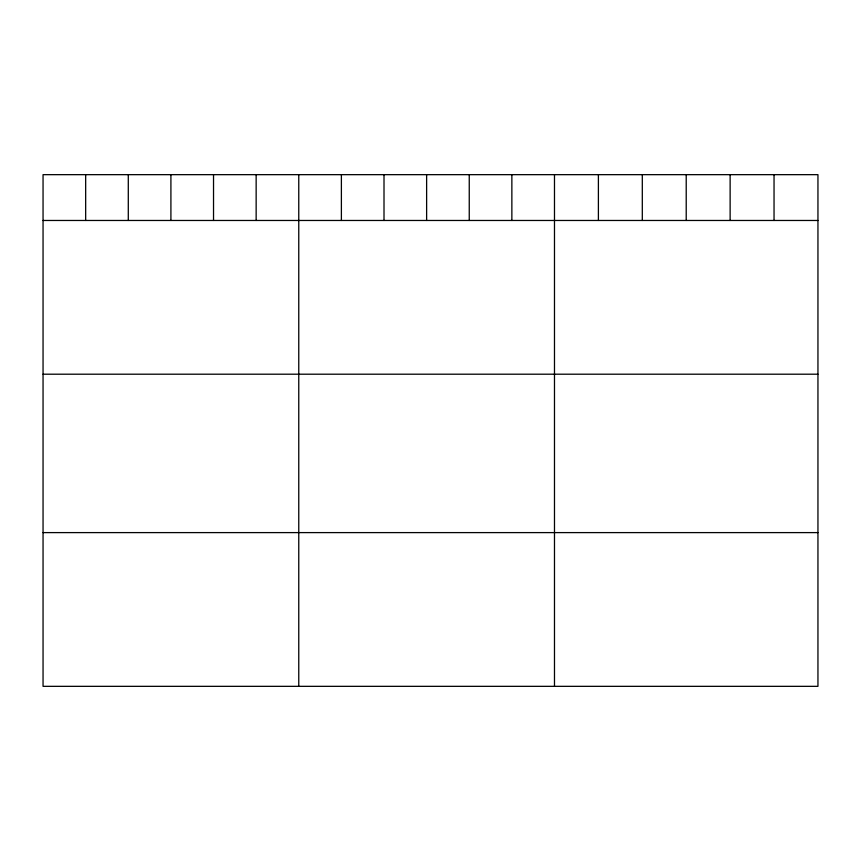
<?xml version="1.0" encoding="UTF-8"?>
<svg xmlns="http://www.w3.org/2000/svg" width="861" height="861" viewBox="0 0 861 861"><rect width="100%" height="100%" fill="white"/><g stroke="black" fill="none" stroke-linecap="round" stroke-linejoin="round"><path stroke-width="1.29" d="M817.95 220.47L817.95 686.335L43.05 686.335L43.05 174.665L817.95 174.665L817.95 220.47L43.05 220.47M43.05 374.201L817.95 374.201M43.05 532.604L817.95 532.604M774.039 174.665L774.039 220.47M730.128 174.665L730.128 220.47M686.217 174.665L686.217 220.47M642.306 174.665L642.306 220.47M598.395 174.665L598.395 220.47M554.484 174.665L554.484 686.335M511.864 174.665L511.864 220.47M469.245 174.665L469.245 220.47M426.625 174.665L426.625 220.47M384.006 174.665L384.006 220.47M341.386 174.665L341.386 220.47M298.767 174.665L298.767 686.335M256.147 174.665L256.147 220.47M213.528 174.665L213.528 220.47M170.909 174.665L170.909 220.47M128.289 174.665L128.289 220.47M85.669 174.665L85.669 220.47"/></g></svg>
